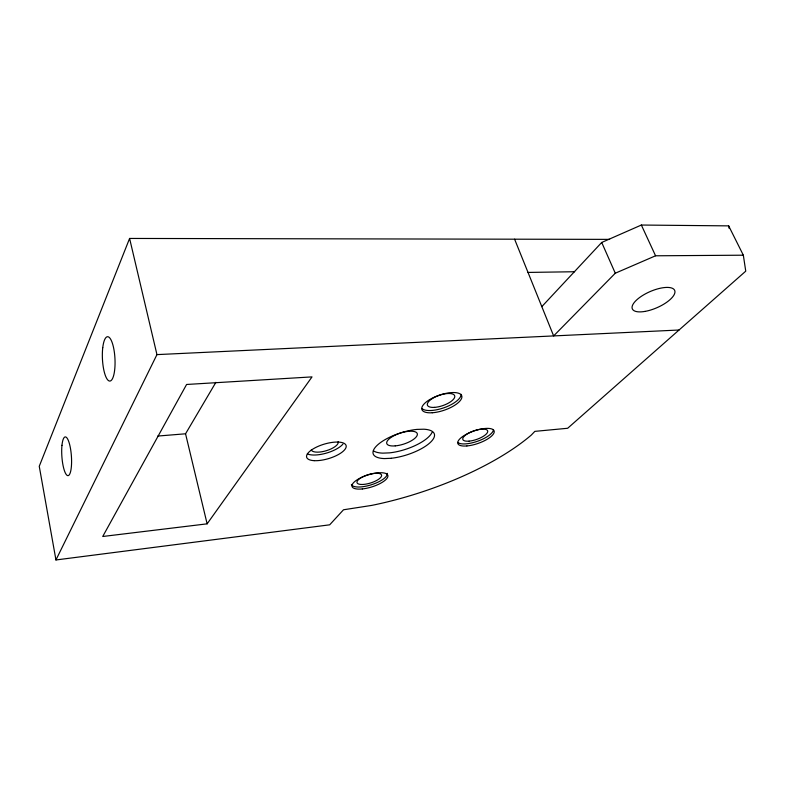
<?xml version="1.0" encoding="UTF-8"?>
<svg xmlns="http://www.w3.org/2000/svg" width="785" height="785" viewBox="0 0 785 785"><rect width="100%" height="100%" fill="white"/><g stroke="black" fill="none" stroke-linecap="round" stroke-linejoin="round"><path stroke-width="1.18" d="M609.592 239.376L129.594 238.444L39.25 466.29L55.951 559.96L329.68 524.822L343.506 509.779L371.717 505.403A163.417 58.453 -18 0 0 531.308 435.057L534.85 431.367L567.663 428.267L745.75 271.159L743.336 255.194L728.666 225.874L641.355 225.04L601.712 242.457L541.817 306.631M55.951 559.96L156.951 354.614L129.594 238.444M207.122 523.84L312.028 376.888L186.594 384.473L102.727 536.489L207.122 523.84L185.554 433.791L215.885 382.344M743.336 255.194L655.563 255.792L615.283 273.219L553.641 335.921L514.597 239.189M157.756 436.058L185.554 433.791M156.951 354.614L679.035 330.014M528.011 272.424L574.6 271.738M641.355 225.04L655.563 255.792M601.712 242.457L615.283 273.219M728.666 225.874L729.069 228.249M432.113 432.25A32.077 11.53 -18 0 1 389.507 452.866L382.786 453.141A32.077 11.53 -18 0 1 373.434 450.806M342.947 444.094A20.538 7.634 -16.6 0 1 325.736 453.298A20.538 7.634 -16.6 0 1 307.337 453.877M364.848 475.857A12.854 4.337 -17.3 0 1 381.53 476.083A12.854 4.337 -17.3 0 1 362.111 484.482A12.854 4.337 -17.3 0 1 363.847 476.279M387.201 473.335A18.752 6.319 -17.3 0 1 371.138 484.845A18.752 6.319 -17.3 0 1 351.395 484.463M461.08 394.315A21.048 7.938 -19 0 1 444.555 407.562A21.048 7.938 -19 0 1 421.996 408.553M493.471 429.523A19.183 6.584 -19.2 0 1 477.937 441.101A19.183 6.584 -19.2 0 1 457.763 442.397M338.178 441.612A14.081 5.23 -16.6 0 1 326.599 450.619A14.081 5.23 -16.6 0 1 311.282 449.942M391.234 458.273L384.503 458.577A32.156 11.412 -18 0 1 377.683 444.85A32.156 11.412 -18 0 1 417.002 429.395L423.861 429.209A32.156 11.412 -18 0 1 429.748 442.975A32.156 11.412 -18 0 1 391.234 458.273M314.157 460.667A20.587 7.556 -16.6 0 0 346.028 447.45A20.587 7.556 -16.6 0 0 318.916 446.017A20.587 7.556 -16.6 0 0 314.157 460.667M645.034 311.4A23.108 8.763 -23.6 0 0 674.806 290.764A23.108 8.763 -23.6 0 0 640.648 296.779A23.108 8.763 -23.6 0 0 645.034 311.4M469.067 441.141A13.159 4.514 -19.2 0 0 487.74 431.299A13.159 4.514 -19.2 0 0 468.89 432.977A13.159 4.514 -19.2 0 0 469.067 441.141M434.576 407.366A14.434 5.446 -19 0 0 454.78 396.258A14.434 5.446 -19 0 0 433.742 397.73A14.434 5.446 -19 0 0 434.576 407.366M362.336 488.937A18.771 6.3 -17.3 0 0 387.868 475.445A18.771 6.3 -17.3 0 0 359.559 478.389A18.771 6.3 -17.3 0 0 362.336 488.937M432.29 412.753A21.067 7.909 -19 0 0 461.894 396.602A21.067 7.909 -19 0 0 431.269 398.692A21.067 7.909 -19 0 0 432.29 412.753M466.898 445.949A19.203 6.555 -19.2 0 0 494.236 431.642A19.203 6.555 -19.2 0 0 466.8 434.036A19.203 6.555 -19.2 0 0 466.898 445.949M395.238 445.88A16.034 5.76 -18 0 0 417.345 433.909A16.034 5.76 -18 0 0 393.501 435.96A16.034 5.76 -18 0 0 395.238 445.88M61.966 445.33A19.399 4.759 85.9 0 0 67.588 475.592A19.399 4.759 85.9 0 0 70.395 447.99A19.399 4.759 85.9 0 0 61.966 445.33M102.756 347.647A22.206 6.26 87 0 0 109.733 381.068A22.206 6.26 87 0 0 113.629 347.961A22.206 6.26 87 0 0 102.756 347.647"/></g></svg>
